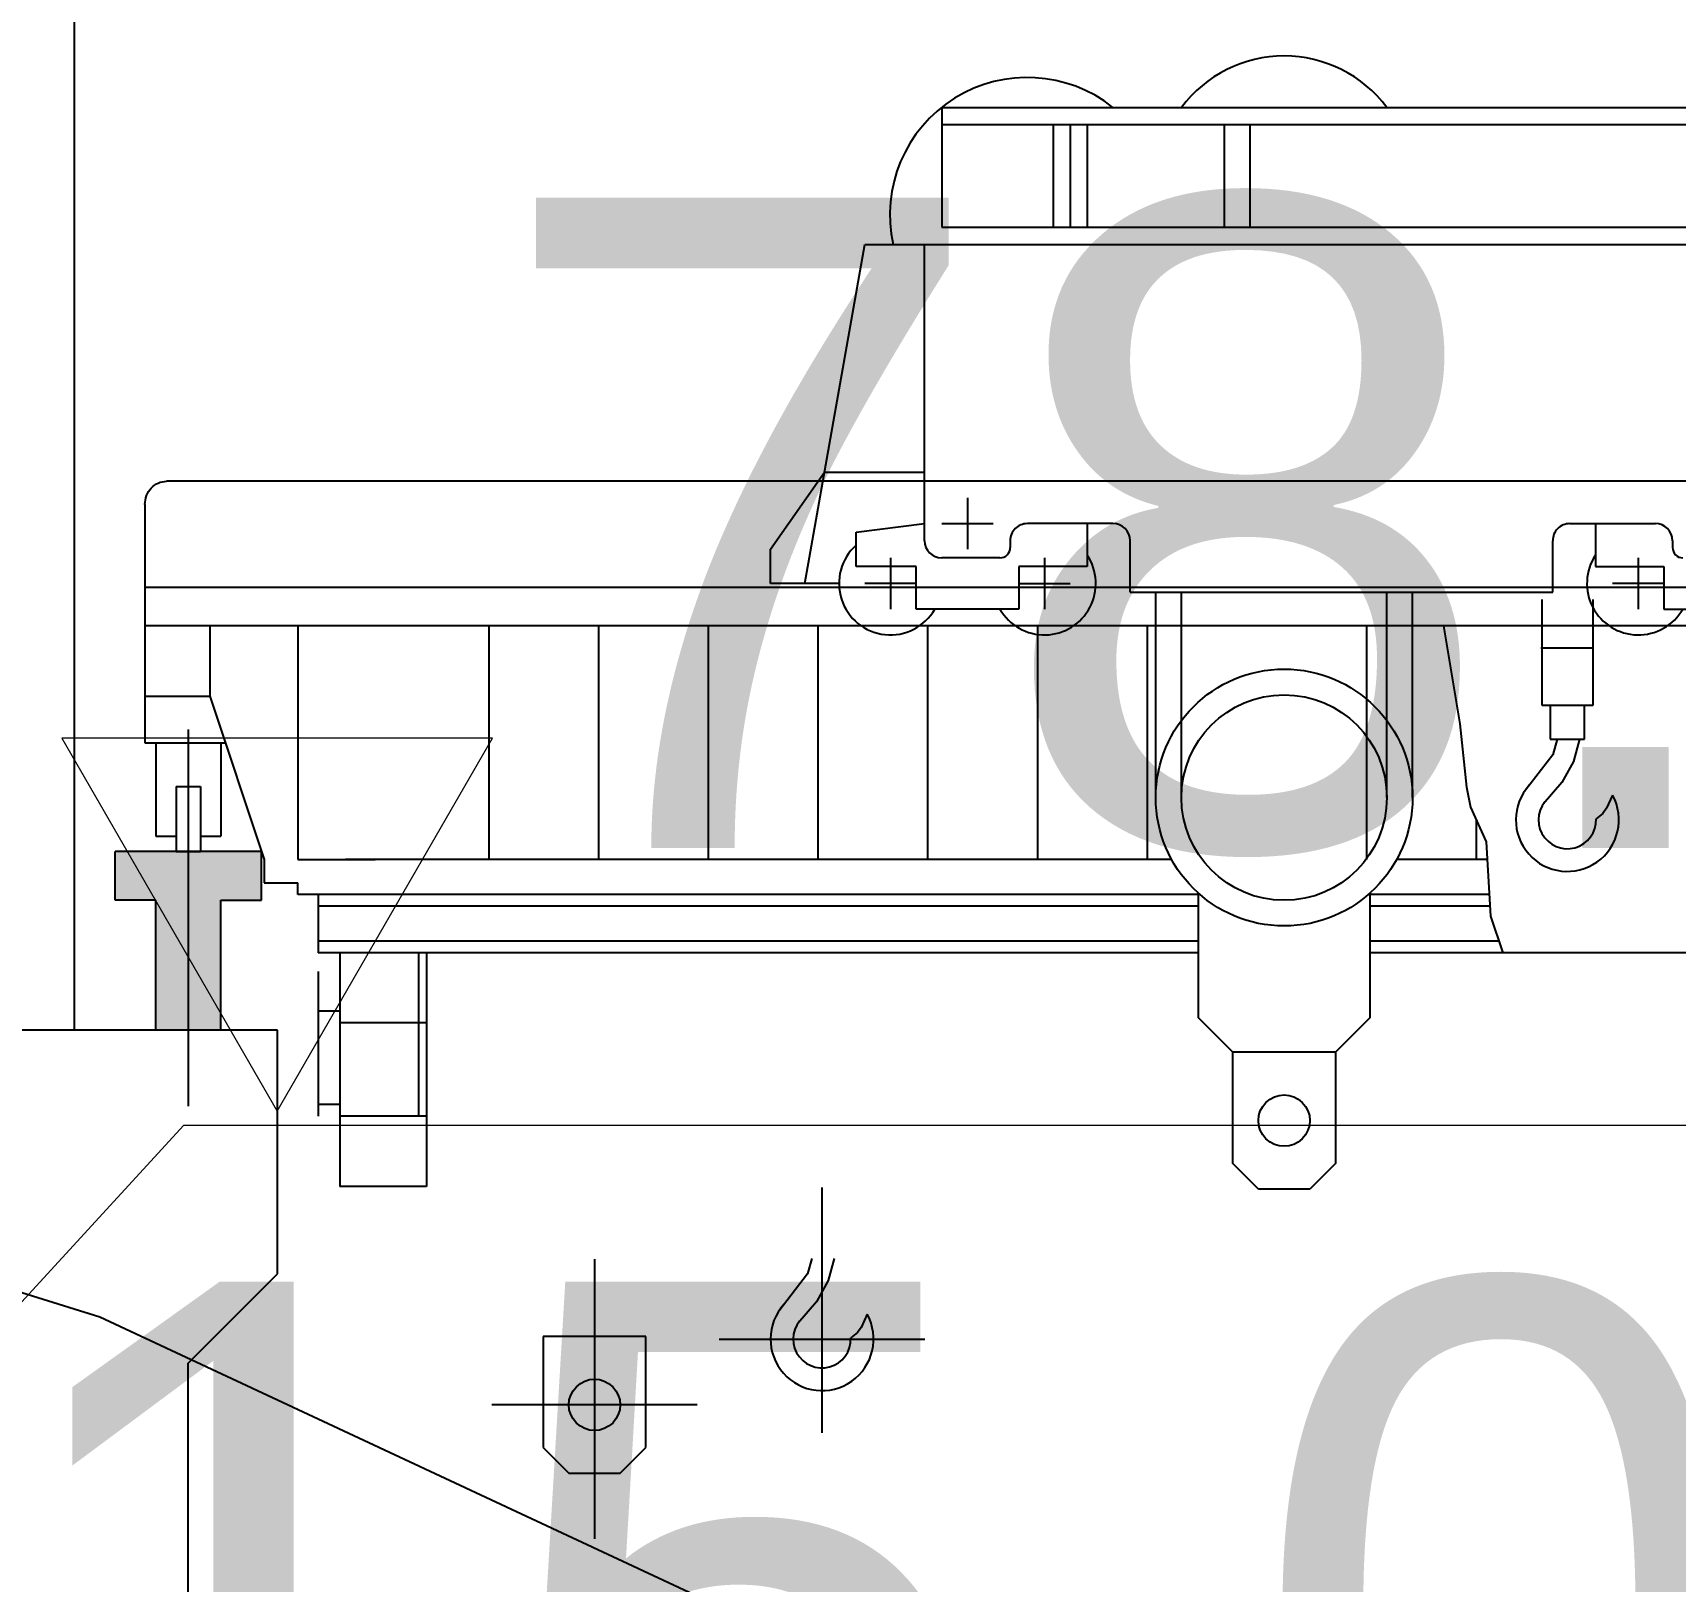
# Model space of a CAD drawing. Header units: inches. Extents: x 444671 to 463716, y 1783086 to 1794968.
# Drawn here: x 458206.21 to 458216.31, y 1789121.81 to 1789131.34 of the extents above; entities that cross this region are included whole.
import ezdxf

# ---------------------------------------------------------------- set-up
doc = ezdxf.new("R2010")
doc.units = ezdxf.units.IN
doc.header["$MEASUREMENT"] = 0
doc.linetypes.add('CENTER', pattern=[2, 1.25, -0.25, 0.25, -0.25])
doc.layers.add('CONGTRINH', color=2, linetype='Continuous')
doc.layers.add('Tam', color=1, linetype='CENTER')
doc.layers.add('doi', color=33, linetype='Continuous', lineweight=25)
doc.layers.add('nuocngam', color=5, linetype='Continuous', lineweight=20)
doc.styles.add('25', font='', dxfattribs={"height": 5})
doc.styles.get('25').set_extended_font_data('.VnArial')
doc.linetypes.add('_lA1', pattern='A,2,-0.2,["x",Standard,S=0.1,R=0,X=-0.1,Y=-0.05],-0.1', length=2.3)

# ---------------------------------------------------------------- blocks, each defined once
blk = doc.blocks.new('A$C7D350064')
at = {"layer": 'CONGTRINH'}
h = blk.add_hatch(dxfattribs=at)
h.set_pattern_fill('BETONGCT', color=256, scale=100, style=0)
h.set_pattern_definition([(49.99999671561357, (-946.5951823234791, 33.96054095588624), (0.717260216668784, -0.0627521306578516), [0.07499999843866034, -0.8249999828252637]), (355.0000005791259, (-946.5951823234791, 33.96054095588624), (-0.1387513402033347, 0.7521920818605318), [0.06000000279678878, -0.6600000307646766]), (100.4514011898926, (-946.5354106406448, 33.95531161618419), (0.5785094091917428, 0.6894394945462485), [0.06374018585133895, -0.701142066364727]), (46.18419666779555, (-946.5951823234791, 34.16054094210267), (1.067241099316874, -0.1655190029218001), [0.1124999985244931, -1.237499983769424]), (96.63560076559662, (-946.5062455742736, 34.14674763614312), (0.9346627499427997, 0.9741178037663124), [0.095610281559366, -1.051712929153037]), (351.1842010101728, (-946.5951823234791, 34.16054094210267), (0.9346619895276874, 0.974118533791145), [0.0900000040286767, -0.9900000443154436]), (20.99999776841383, (-946.4951823187293, 34.11054094554856), (0.5969070804700254, -0.4026188629177023), [0.0750000024409883, -0.8250000268508719]), (326.0000030922076, (-946.4951823187293, 34.11054094554856), (0.2433153434784399, 0.7251499950710562), [0.06000000066568592, -0.6600000073225452]), (71.4513979883991, (-946.4454400833347, 34.07698934199288), (0.8402226684899233, 0.3225304744818374), [0.06374018635805002, -0.7011420719385489]), (37.4999967785859, (-946.5951823234791, 33.96054095588624), (0.01215985589485281, 0.332893830888976), [0, -0.6520000028394867, 0, -0.6700000029178774, 0, -0.6625000028852146]), (7.499999136824723, (-946.5951823234791, 33.96054095588624), (0.2630695499372812, 0.3944116847003449), [0, -0.3820000173863754, 0, -0.6370000289924634, 0, -0.2525000114923029]), (327.5000030225847, (-946.818182334071, 33.96054095588624), (0.5338224615276143, -0.02255487017994607), [0, -0.2500000034723531, 0, -0.7800000108337415, 0, -1.035000014375542]), (317.5000033223624, (-946.9181823388208, 33.96054095588624), (0.583186197042243, 0.1001049754332954), [0, -0.3249999981679503, 0, -0.5179999970799946, 0, -0.7349999958567491]), (44.99999666494666, (-946.5951823234791, 33.96054095588624), (-0.3535534073861586, 0.353553366227127), []), (44.99999666494666, (-946.5951823234791, 34.31409432203509), (-0.3535534073861586, 0.353553366227127), [])])
h.paths.add_polyline_path([(6.300000299233943, 87.94677175953984), (5.85000027786009, 87.94677175953984), (5.85000027786009, 87.6467717802152), (6.100000289734453, 87.6467717802152), (6.100000289734453, 86.8467718353495), (6.300000299233943, 86.8467718353495)])
h.paths.add_polyline_path([(6.500000308733433, 87.6467717802152), (6.750000320607796, 87.6467717802152), (6.750000320607796, 87.94677175953984), (6.300000299233943, 87.94677175953984), (6.300000299233943, 86.8467718353495), (6.500000308733433, 86.8467718353495)])
h.paths.add_polyline_path([(-10.74985747633036, 87.94677175953984), (-11.19985749770422, 87.94677175953984), (-11.19985749770422, 86.8467718353495), (-10.99985748820473, 86.8467718353495), (-10.99985748820473, 87.6467717802152), (-10.74985747633036, 87.6467717802152)])
h.paths.add_polyline_path([(-11.19985749770422, 87.94677175953984), (-11.64985751907807, 87.94677175953984), (-11.64985751907807, 87.6467717802152), (-11.39985750720371, 87.6467717802152), (-11.39985750720371, 86.8467718353495), (-11.19985749770422, 86.8467718353495)])
for p, q in [((-11.89985753054498, 86.8467718353495), (-11.89985753106885, 93.18472646642476)), ((-6.563231763255317, 92.52442974899895), (-6.563231763255317, 91.78698124014772)), ((-6.563231763255317, 92.52442974899895), (-1.539369769743644, 92.52442974899895)), ((-6.563231763255317, 92.41907996195368), (-1.539369769743644, 92.41907996195368)), ((-5.878458068124019, 92.41907996195368), (-5.878458068124019, 91.78698124014772)), ((-5.773108268913347, 92.41907996195368), (-5.773108268913347, 91.78698124014772)), ((-5.667758469702676, 92.41907996195368), (-5.667758469702676, 91.78698124014772)), ((-4.824960075726267, 92.41907996195368), (-4.824960075726267, 91.78698124014772)), ((-4.666935376881156, 92.41907996195368), (-4.666935376881156, 91.78698124014772)), ((-6.563231763255317, 91.78698124014772), (-1.539369769743644, 91.78698124014772)), ((-7.406030157231726, 89.5946880877018), (-7.037305859848857, 91.68163145310245)), ((-7.037305859848857, 91.68163145310245), (-6.668581562465988, 91.68163145310245)), ((-6.668581562465988, 89.85806255531497), (-6.668581562465988, 91.68163145310245)), ((-6.668581562465988, 91.68163145310245), (-1.539369769743644, 91.68163145310245)), ((-7.616729755711276, 89.80538766179234), (-7.28504332335433, 90.27946170326322)), ((-7.28504332335433, 90.27946170326322), (-6.668581562465988, 90.27946170326322)), ((-3.949857153464109, 90.22409320715815), (-11.33319170295727, 90.22409320715815)), ((-1.16671568521997, 90.22409320715815), (-3.949857153464109, 90.22409320715815)), ((-11.46652417717269, 90.08043440664187), (-11.46652417717269, 88.61511464230716)), ((-6.405207064351998, 90.12143702269532), (-6.405207064351998, 89.80538766179234)), ((-7.089980759483296, 89.91073744883761), (-6.668581562465988, 89.96341234212741)), ((-6.563231763255317, 89.96341234212741), (-6.247182365506887, 89.96341234212741)), ((-5.509733770799357, 89.96341234212741), (-6.036482767027337, 89.96341234212741)), ((-5.667758469702676, 89.96341234212741), (-5.667758469702676, 89.70003787474707)), ((-2.698217561468482, 89.96341234212741), (-2.171468565240502, 89.96341234212741)), ((-2.540192862565164, 89.96341234212741), (-2.540192862565164, 89.70003787474707)), ((-7.089980759483296, 89.70003787474707), (-7.089980759483296, 89.91073744883761)), ((-6.141832566238008, 89.85806255531497), (-6.141832566238008, 89.81592264049686)), ((-5.404383971588686, 89.542013194412), (-5.404383971588686, 89.85806255531497)), ((-2.803567360679153, 89.542013194412), (-2.803567360679153, 89.85806255531497)), ((-2.066118765971623, 89.85806255531497), (-2.066118765971623, 89.81592264049686)), ((-7.616729755711276, 89.5946880877018), (-7.616729755711276, 89.80538766179234)), ((-6.879281161003746, 89.7527127682697), (-6.879281161003746, 89.43666340736672)), ((-6.205042445799336, 89.7527127682697), (-6.563231763255317, 89.7527127682697)), ((-5.931132967758458, 89.7527127682697), (-5.931132967758458, 89.43666340736672)), ((-2.276818364451174, 89.7527127682697), (-2.276818364451174, 89.43666340736672)), ((-6.721256462100428, 89.70003787474707), (-7.089980759483296, 89.70003787474707)), ((-6.721256462100428, 89.43666340736672), (-6.721256462100428, 89.70003787474707)), ((-6.089157666661777, 89.70003787474707), (-6.089157666661777, 89.43666340736672)), ((-5.667758469702676, 89.70003787474707), (-6.089157666661777, 89.70003787474707)), ((-2.540192862565164, 89.70003787474707), (-2.118793665606063, 89.70003787474707)), ((-2.118793665606063, 89.70003787474707), (-2.118793665606063, 89.43666340736672)), ((-3.949857153464109, 89.5698998447042), (-11.46652417717269, 89.5698998447042)), ((-7.195330558693968, 89.5946880877018), (-7.616729755711276, 89.5946880877018)), ((-6.721256462100428, 89.5946880877018), (-7.037305859848857, 89.5946880877018)), ((-6.089157666661777, 89.5946880877018), (-5.773108268913347, 89.5946880877018)), ((-5.404383971588686, 89.542013194412), (-2.803567360679153, 89.542013194412)), ((-5.246359272685368, 88.27781575056724), (-5.246359272685368, 89.542013194412)), ((-5.088334573840257, 88.27781575056724), (-5.088334573840257, 89.542013194412)), ((-1.16671568521997, 89.56954779778607), (-3.949857153464109, 89.56954779778607)), ((-3.824136982904747, 88.27781575056724), (-3.824136982904747, 89.542013194412)), ((-3.666112284059636, 88.27781575056724), (-3.666112284059636, 89.542013194412)), ((-2.118793665606063, 89.5946880877018), (-2.434843063354492, 89.5946880877018)), ((-2.871336189680733, 89.49680232442915), (-2.871336189680733, 88.84725828655064)), ((-2.555286791932303, 88.84725828655064), (-2.555286791932303, 89.49680232442915)), ((-6.089157666661777, 89.43666340736672), (-6.721256462100428, 89.43666340736672)), ((-2.118793665606063, 89.43666340736672), (-1.486694870109204, 89.43666340736672)), ((-3.949857153464109, 89.33340864465572), (-11.46652417717269, 89.33340864465572)), ((-11.0665241581155, 89.33340864465572), (-11.0665241581155, 88.90243224333972)), ((-10.52485746564344, 89.33340864465572), (-10.52485746564344, 87.89682064019144)), ((-9.349857409950346, 89.33340864465572), (-9.349857409950346, 87.89682064019144)), ((-8.674857377889566, 89.33340864465572), (-8.674857377889566, 87.89682064019144)), ((-7.999857345828786, 89.33340864465572), (-7.999857345828786, 87.89682064019144)), ((-7.324857313768007, 89.33340864465572), (-7.324857313768007, 87.89682064019144)), ((-6.649857281707227, 89.33340864465572), (-6.649857281707227, 87.89682064019144)), ((-5.974857249646448, 89.33340864465572), (-5.974857249646448, 87.89682064019144)), ((-5.299857217585668, 89.33340864465572), (-5.299857217585668, 87.89682064019144)), ((-1.16671568521997, 89.33340864465572), (-3.949857153464109, 89.33340864465572)), ((-3.949857153464109, 89.33340864465572), (-3.949857153464109, 87.89682064019144)), ((-3.475713017571252, 89.33340864465572), (-3.374468307592906, 88.73241623002104)), ((-2.559939391969237, 89.19680234510452), (-2.875988789717667, 89.19680234510452)), ((-11.46652417717269, 88.90243224333972), (-11.0665241581155, 88.90243224333972)), ((-11.0665241581155, 88.90243224333972), (-10.73319080896908, 87.89682064019144)), ((-2.871336189680733, 88.84725828655064), (-2.555286791932303, 88.84725828655064)), ((-2.818661289988086, 88.84725828655064), (-2.818661289988086, 88.6365587124601)), ((-2.607961691566743, 88.6365587124601), (-2.607961691566743, 88.84725828655064)), ((-11.19985749770422, 88.69754388229921), (-11.19985749770422, 86.38000570703298)), ((-3.374468307592906, 88.73241623002104), (-3.334859982074704, 88.34161827294156)), ((-2.818661289988086, 88.6365587124601), (-2.607961691566743, 88.6365587124601)), ((-2.776117538916878, 88.6365587124601), (-2.802294200810138, 88.54154807934538)), ((-2.638068386702798, 88.6365587124601), (-2.674812336976174, 88.50027858349495)), ((-11.46652417717269, 88.61511464230716), (-10.9712860584259, 88.61511464230716)), ((-11.39985750732012, 88.61511464230716), (-11.39985750732012, 88.04047944070771)), ((-10.99985748832114, 88.61511464230716), (-10.99985748832114, 88.04047944070771)), ((-2.802294200810138, 88.54154807934538), (-2.977986111713108, 88.31503497133963)), ((-2.674812336976174, 88.50027858349495), (-2.748301054933108, 88.3704407159239)), ((-11.27485750126652, 88.3467717319727), (-11.27485750126652, 87.94677175953984)), ((-11.27485750126652, 88.3467717319727), (-11.12485749414191, 88.3467717319727)), ((-11.12485749414191, 88.3467717319727), (-11.12485749414191, 87.94677175953984)), ((-3.334859982074704, 88.34161827294156), (-3.308670240861829, 88.21956701623276)), ((-2.748301054933108, 88.3704407159239), (-2.863011435430963, 88.23623456410132)), ((-2.435387284960598, 88.29305868572555), (-2.472707122506108, 88.21191169181839)), ((-3.308670240861829, 88.21956701623276), (-3.212640099809505, 88.00597710860893)), ((-3.274857121403329, 88.14435999281704), (-3.274857121403329, 87.89682064019144)), ((-2.494904395542108, 88.18024525162764), (-2.535733109689318, 88.14719055010937)), ((-2.472707122506108, 88.21191169181839), (-2.494904395542108, 88.18024525162764)), ((-11.39985750732012, 88.04047944070771), (-11.27485750126652, 88.04047944070771)), ((-11.12485749414191, 88.04047944070771), (-10.99985748832114, 88.04047944070771)), ((-11.64985751907807, 87.6467717802152), (-11.64985751907807, 87.94677175953984)), ((-10.74985747633036, 87.94677175953984), (-11.64985751907807, 87.94677175953984)), ((-11.27485750126652, 87.94677175953984), (-11.12485749414191, 87.94677175953984)), ((-10.74985747633036, 87.6467717802152), (-10.74985747633036, 87.94677175953984)), ((-3.212640099809505, 88.00597710860893), (-3.185375400411431, 87.54780555679463)), ((-10.73319080896908, 87.89682064019144), (-10.73319080896908, 87.75316183990799)), ((-10.52485746564344, 87.89682064019144), (-10.04985744319856, 87.89682064019144)), ((-5.148433602997102, 87.89682064019144), (-10.23319078533677, 87.89682064019144)), ((-3.206144457974005, 87.89682064019144), (-3.764037953747902, 87.89682064019144)), ((-10.73319080896908, 87.75316183990799), (-10.52485746564344, 87.75316183990799)), ((-10.52485746564344, 87.68133243964985), (-10.52485746564344, 87.75316183990799)), ((-11.39985750720371, 87.6467717802152), (-11.64985751907807, 87.6467717802152)), ((-11.39985750720371, 86.8467718353495), (-11.39985750720371, 87.6467717802152)), ((-10.99985748820473, 87.6467717802152), (-10.74985747633036, 87.6467717802152)), ((-10.99985748820473, 86.8467718353495), (-10.99985748820473, 87.6467717802152)), ((-4.982984774571378, 87.68133243964985), (-10.52485746564344, 87.68133243964985)), ((-10.39985745976446, 87.68133243964985), (-10.39985745976446, 87.32218543859199)), ((-4.982984774571378, 86.92257828311995), (-4.982984774571378, 87.68889253772795)), ((-3.193321267666761, 87.68133243964985), (-3.938063303939998, 87.68133243964985)), ((-3.929486782173626, 87.68889253772795), (-3.929486782173626, 86.92257828311995)), ((-4.982984774571378, 87.60950303939171), (-10.39985745976446, 87.60950303939171)), ((-3.189046870858874, 87.60950303939171), (-3.929486782173626, 87.60950303939171)), ((-3.185375400411431, 87.54780555679463), (-3.110281193628907, 87.32218543859199)), ((-4.982984774571378, 87.39401483885013), (-10.39985745976446, 87.39401483885013)), ((-4.982984774571378, 87.32218543859199), (-10.39985745976446, 87.32218543859199)), ((-10.26652412011754, 87.32218543859199), (-10.26652412011754, 85.88559743436053)), ((-9.783190763846505, 87.32218543859199), (-9.783190763846505, 86.6757208367344)), ((-9.733190761471633, 87.32218543859199), (-9.733190761471633, 85.88559743436053)), ((-3.134188511234242, 87.39401483885013), (-3.929486782173626, 87.39401483885013)), ((-1.16671568521997, 87.32218543859199), (-3.929486782173626, 87.32218543859199)), ((-10.39985745976446, 87.20725839817896), (-10.39985745976446, 86.31657383567654)), ((-10.26652412011754, 86.96303843753412), (-10.39985745976446, 86.96303843753412)), ((-4.772285176091827, 86.71187870926224), (-4.982984774571378, 86.92257828311995)), ((-3.929486782173626, 86.92257828311995), (-4.140186380653176, 86.71187870926224)), ((-10.65137471584603, 86.8467718353495), (-12.39985755470116, 86.8467718353495)), ((-10.99985748820473, 86.8467718353495), (-11.39985750720371, 86.8467718353495)), ((-10.65137471584603, 85.3467719387263), (-10.65137471584603, 86.8467718353495)), ((-9.733190761471633, 86.89120903727598), (-10.26652412011754, 86.89120903727598)), ((-4.772285176091827, 86.02710509393364), (-4.772285176091827, 86.71187870926224)), ((-4.140186380653176, 86.71187870926224), (-4.772285176091827, 86.71187870926224)), ((-4.140186380653176, 86.71187870926224), (-4.140186380653176, 86.02710509393364)), ((-9.783190763846505, 86.6757208367344), (-9.783190763846505, 86.31657383567654)), ((-10.26652412011754, 86.38840323570184), (-10.39985745976446, 86.38840323570184)), ((-9.733190761471633, 86.31657383567654), (-10.26652412011754, 86.31657383567654)), ((-4.614260477246717, 85.86908041336574), (-4.772285176091827, 86.02710509393364)), ((-4.140186380653176, 86.02710509393364), (-4.298211079498287, 85.86908041336574)), ((-9.733190761471633, 85.88559743436053), (-10.26652412011754, 85.88559743436053)), ((-7.299857312522363, 84.36945320549421), (-7.299857312522363, 85.87906199321151)), ((-4.298211079498287, 85.86908041336574), (-4.614260477246717, 85.86908041336574)), ((-8.699857379018795, 85.43680387479253), (-8.699857379018795, 83.71595489350148)), ((-7.362663360661827, 85.4420734718442), (-7.388840022555087, 85.34706283872947)), ((-7.224614208447747, 85.4420734718442), (-7.261358158721123, 85.30579334264621)), ((-11.19985749770422, 84.7982892205473), (-10.65137471584603, 85.3467719387263)), ((-7.388840022555087, 85.34706283872947), (-7.564531933458056, 85.12054973072372)), ((-7.261358158721123, 85.30579334264621), (-7.334846876678057, 85.175955475308)), ((-7.334846876678057, 85.175955475308), (-7.449557257175911, 85.04174932325259)), ((-7.021933106705546, 85.09857344510965), (-7.059252944251057, 85.01742645120248)), ((-7.059252944251057, 85.01742645120248), (-7.081450217287056, 84.98576001101173)), ((-9.015906776709016, 84.96272983355448), (-9.015906776709016, 84.27795621822588)), ((-8.383807981328573, 84.96272983355448), (-9.015906776709016, 84.96272983355448)), ((-8.383807981328573, 84.27795621822588), (-8.383807981328573, 84.96272983355448)), ((-7.931956107961014, 84.94599419320002), (-6.667758517083712, 84.94599419320002)), ((-7.081450217287056, 84.98576001101173), (-7.122278931434266, 84.95270530926064)), ((-11.19985749770422, 77.79831527243368), (-11.19985749770422, 84.7982892205473)), ((-8.067758583580144, 84.54133068560623), (-9.331956174457446, 84.54133068560623)), ((-9.015906776709016, 84.27795621822588), (-8.857882077863906, 84.11993153765798)), ((-8.541832680173684, 84.11993153765798), (-8.383807981328573, 84.27795621822588)), ((-8.857882077863906, 84.11993153765798), (-8.541832680173684, 84.11993153765798))]:
    blk.add_line(p, q, dxfattribs=at)
for centre, major_axis, ratio, start_param, end_param in [((-4.456235778343398, 92.05035570752807), (0.790123494293092, 6.510202989090543e-06), 0.9999998835842976, 0.6434928693170541, 2.498083305320287), ((-6.036482767027337, 91.8622310878709), (-0.8461510939183127, 4.093832780525066e-06), 0.999999883581773, 4.040430646979511, 6.498281471754019), ((-6.036482767027337, 89.85806255531497), (-0.07449355310470157, 0.07449355310470157), 0.9999999999867744, -0.7853981633695287, 0.7853981634385931), ((-5.509733770799357, 89.85806255531497), (0.07449355310443159, 0.07449355310443158), 0.9999999999940233, 5.497787143779149, 7.068583470545491), ((-2.698217561410274, 89.85806255531497), (-0.07449355310470157, 0.07449355310470157), 0.9999999999867744, -0.7853981633695287, 0.7853981634385931), ((-2.171468565240502, 89.85806255531497), (0.07449355310443159, 0.07449355310443158), 0.9999999999940233, 5.497787143779149, 7.068583470545491), ((-6.563231763255317, 89.85806255531497), (-0.074493553094335, 0.07449355309433502), 0.9999999999888369, 0.7853981632303677, 2.356194490014101), ((-6.879281161003746, 89.5946880877018), (0.2234806593206219, 0.2234806593206219), 0.99999999999883, 1.515125877481017, 4.974188418606084), ((-6.205042445799336, 89.81592264049686), (0.0446961318700121, 0.0446961318700121), 0.999999999998718, 3.92699081681522, 5.497787143608835), ((-5.931132967758458, 89.5946880877018), (0.2234806593183702, 0.2234806593183702), 0.9999999999734933, 2.879793215381238, 6.083472633612626), ((-2.276818364451174, 89.5946880877018), (-0.2234806593183702, 0.2234806593183702), 0.9999999999734929, 0.1997126735669608, 3.403392091798349), ((-2.002908886468504, 89.81592264049686), (-0.04469613185972124, 0.04469613185972125), 0.999999999998767, 0.7853981633405107, 2.356194490134174), ((-4.456235778343398, 88.27781575056724), (0.790123494326499, 2.079967391434366e-06), 0.9999998835841866, -2.632458911078217e-06, 6.283182674720675), ((-4.456235778343398, 88.27781575056724), (-0.6320987954589208, 2.563087647073556e-06), 0.9999998835830218, 3.141596708474826, 9.424782015654412), ((-2.713311490777414, 88.14047943381593), (-0.224189970840386, 0.224189970840386), 0.9999999999968798, 0.04901431149633395, 4.429062805841601), ((-2.713311490777414, 88.14047943381593), (-0.1256565096883852, 0.1256565096883852), 0.9999999999939244, -0.060009250498124, 3.964765256669634), ((-4.456235778343398, 86.29047956131399), (0.1117403296594038, 0.1117403296594038), 0.999999999996621, 5.497787143780449, 11.78097245096004), ((-7.299857312522363, 84.94599419320002), (0.2241899708185693, 0.2241899708185693), 0.999999999719679, 1.619810638752579, 5.999859132328726), ((-7.299857312522363, 84.94599419320002), (0.1256565097732638, 0.1256565097732638), 0.9999999986693322, 1.510787076914633, 5.535561582027855), ((-8.699857379018795, 84.54133068560623), (0.111740329772258, 0.111740329772258), 0.9999999969893636, 5.49778714227682, 11.78097244945641)]:
    blk.add_ellipse(centre, major_axis=major_axis, ratio=ratio, start_param=start_param, end_param=end_param, dxfattribs=at)
at = {"layer": 'CONGTRINH', "extrusion": (0, 0, -1)}
blk.add_ellipse((-11.33319083746755, 90.08043440664187), major_axis=(-5.778646619662089e-12, 0.1436588004266212), ratio=0.9281251080405465, start_param=-1.570796326757464, end_param=4.333955416768731e-11, dxfattribs=at)
at = {"layer": 'doi', "linetype": '_lA1', "ltscale": 20, "flags": 128}
blk.add_lwpolyline([(-178.2734188441536, 122.3101809478831), (-171.065219511569, 118.7018509730697), (-157.3768200608902, 111.0663365214132), (-150.3441687797313, 107.3424234220292), (-145.3551912104595, 105.4804668722209), (-134.3333693009336, 101.0767820803449), (-126.2187778087682, 98.07362788333558), (-119.9675499630393, 96.15163573250175), (-117.5632561203092, 95.85131557448767), (-116.0317779330071, 96.08458729088306), (-110.9225936534349, 96.92546477983706), (-102.6877954509691, 98.54713677265681), (-98.05943801254034, 99.08774148765951), (-95.71524752501864, 99.08774148765951), (-89.16350290353876, 98.60721975797787), (-83.1526884783525, 97.76634226879105), (-76.99684377916856, 95.89306092937477), (-69.00716829072917, 94.49722135579214), (-65.37789942638483, 93.99120700289495), (-63.56330490345135, 93.18998997029848), (-60.60922100738389, 93.6116607002914), (-58.11936169763794, 93.52731707761995), (-44.01031857950147, 91.70075641898438), (-36.59214378532488, 91.29642825410701), (-25.59977491432801, 89.4095476900693), (-11.74479418585543, 85.08286199183203), (-1.494178939494304, 80.29835152742453), (6.695521791989449, 76.6417711742688), (16.33911709696986, 74.82231812435202), (27.1965926476405, 72.32896900479682), (35.08689406281337, 72.19420874468051), (47.52661238762084, 72.72912737261504), (52.92162683291826, 72.79650750290602), (60.27235496690264, 72.39217933802865), (63.91399570385693, 71.85309091280214), (66.4092028553132, 70.97705445298925), (71.93911062082043, 69.69668982806616)], dxfattribs=at)
at = {"layer": 'nuocngam'}
blk.add_lwpolyline([(-10.65338014473673, 86.34805436991155), (-9.328093250165693, 88.64351860573515), (-11.97866703930777, 88.64351860573515)], close=True, dxfattribs=at)
blk.add_lwpolyline([(-18.80606204090873, 78.00114050763659), (-11.2262250232161, 86.26193375932053), (3.939921296376269, 86.26193375932053)], dxfattribs=at)
at = {"layer": 'nuocngam', "insert": (-12.45104326796718, 91.96812061709352), "char_height": 4, "width": 21.59159753652057, "attachment_point": 1, "style": '25'}
blk.add_mtext('  78.00\\P15.02.07', dxfattribs=at)

msp = doc.modelspace()

# ---------------------------------------------------------------- block references
at = {"layer": 'Tam'}
msp.add_blockref('A$C7D350064', (458218.3630074381, 1789038.354758239), dxfattribs=at)

doc.saveas('drawing.dxf')
